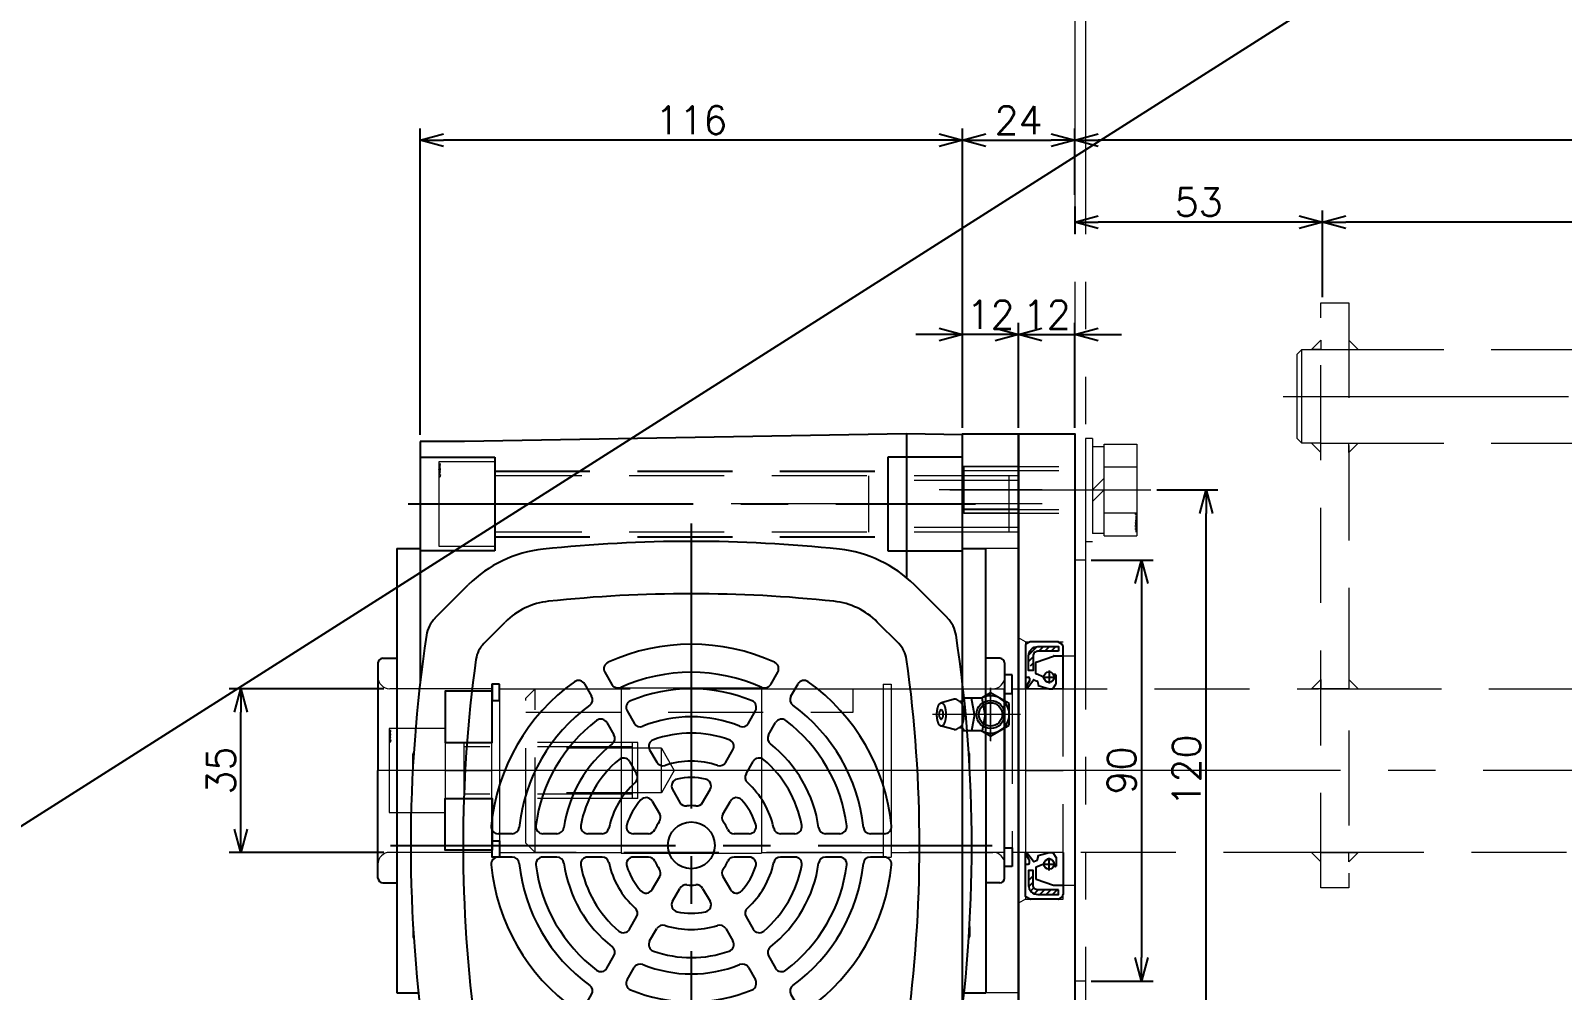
# Model space of a CAD drawing. Header units: millimetres. Extents: x 0 to 49006, y -7876 to 6995.
# Drawn here: x 13587.8 to 13915.4, y -7175.2 to -6970 of the extents above; entities that cross this region are included whole.
import ezdxf

# ---------------------------------------------------------------- set-up
doc = ezdxf.new("R2010")
doc.units = ezdxf.units.MM
doc.header["$LTSCALE"] = 3.2
doc.header["$PDMODE"] = 99
doc.header["$PDSIZE"] = 1
for name, pattern in [('CENTER2', [28.575, 19.05, -3.175, 3.175, -3.175]), ('HIDDEN', [9.525, 6.35, -3.175]), ('PHANTOM2', [31.75, 15.875, -3.175, 3.175, -3.175, 3.175, -3.175])]:
    doc.linetypes.add(name, pattern=pattern)
for name, color, linetype, lineweight in [('04_HIDDEN', 2, 'HIDDEN', 13), ('05_CENTER', 4, 'CENTER2', 13), ('06_PHANTOM', 2, 'PHANTOM2', 13), ('08_DIM', 3, 'Continuous', 13)]:
    doc.layers.add(name, color=color, linetype=linetype, lineweight=lineweight)
doc.layers.add('10_DRAFT', color=8, linetype='Continuous', lineweight=0, plot=False)
doc.styles.add('KSS_TXT', font='txt.shx', dxfattribs={"bigfont": 'extfont2.shx'})
doc.styles.add('KSS_TXT_L', font='txt.shx', dxfattribs={"height": 36, "bigfont": 'extfont2.shx'})
doc.dimstyles.new('KSS_DIM', dxfattribs={"dimscale": 12, "dimtxt": 3, "dimasz": 2.5, "dimexe": 1.25, "dimexo": 0.625, "dimtad": 1, "dimdsep": 46, "dimtxsty": 'KSS_TXT', "dimblk": 'OPEN30', "dimcen": 0, "dimazin": 2, "dimtfac": 0.75, "dimtmove": 0, "dimatfit": 3, "dimldrblk": 'OPEN30', "dimfxl": 1.25, "dimtolj": 1, "dimarcsym": 0})

# ---------------------------------------------------------------- blocks, each defined once
blk = doc.blocks.new('A$C7E374867_1_1_1')
at = {"color": 0, "linetype": 'CENTER2'}
blk.add_line((0, -29), (0, 14), dxfattribs=at)
at = {"color": 0}
for p, q in [((-9.81, 11), (9.81, 11)), ((-9.81, 4), (-9.81, 11)), ((-4.91, 4), (-4.91, 11)), ((4.91, 4), (4.91, 11)), ((9.81, 4), (9.81, 11)), ((9.81, 4), (-9.81, 4)), ((-9.25, 4), (-9.25, 1.5)), ((0, 1.5), (-2.5, 4)), ((0, 4), (2.5, 1.5)), ((9.25, 1.5), (9.25, 4)), ((-11, 1.5), (11, 1.5)), ((-11, 1.5), (-11, 0)), ((-11, 0), (11, 0)), ((11, 0), (11, 1.5))]:
    blk.add_line(p, q, dxfattribs=at)
at = {"color": 0, "linetype": 'HIDDEN'}
for p, q in [((-5, -26), (-5, 0)), ((-4.19, -26), (-4.19, 0)), ((4.19, -26), (4.19, 0)), ((5, -26), (5, 0)), ((-5, -26), (5, -26))]:
    blk.add_line(p, q, dxfattribs=at)
at = {"layer": '10_DRAFT', "style": 'KSS_TXT_L'}
blk.add_text('BT-M10x30L,SW,PW', height=0.3, dxfattribs=at).set_placement((5.05, 10.66))
blk = doc.blocks.new('B-M6Fa_1_1_1')
at = {"color": 0}
for p, q in [((-5.95, 3.02), (-5.86, 3.5)), ((-1.78, 3.5), (-5.86, 3.5)), ((-3.44, 0), (-4.09, 3.5)), ((0, 4.62), (-1.94, 3.5)), ((-1.13, 0), (-1.78, 3.5)), ((4, 2.31), (0, 4.62)), ((-7.75, 3.25), (-10.52, 2.5)), ((4, -2.31), (4, 2.31)), ((-7.77, -3.25), (-10.52, -2.5)), ((-5.95, -3.03), (-5.86, -3.5)), ((-3.44, 0), (-4.09, -3.5)), ((-1.13, 0), (-1.78, -3.5)), ((0, -4.62), (4, -2.31)), ((-1.78, -3.5), (-5.86, -3.5)), ((0, -4.62), (-1.95, -3.5))]:
    blk.add_line(p, q, dxfattribs=at)
for points in [[(-10.52, 2.5, -0.073635), (-10.3, 2.42, -0.100122), (-10.12, 2.27, -0.047857), (-9.99, 2.07, -0.023046), (-9.88, 1.86, -0.021765), (-9.8, 1.63, -0.016326), (-9.73, 1.41, -0.013038), (-9.68, 1.18, -0.011639), (-9.64, 0.94, -0.010477), (-9.61, 0.71, -0.009692), (-9.59, 0.47, -0.009241), (-9.57, 0.23, -0.009049), (-9.57, 0, -0.009053), (-9.57, -0.24, -0.009247), (-9.59, -0.48, -0.009706), (-9.61, -0.71, -0.010503), (-9.64, -0.95, -0.011644), (-9.68, -1.18, -0.013149), (-9.74, -1.41, -0.016397), (-9.8, -1.64, -0.021184), (-9.89, -1.86, -0.025129), (-9.99, -2.07, -0.047155), (-10.12, -2.27, -0.07937), (-10.3, -2.43, -0.138155), (-10.52, -2.5, -0.139046), (-10.74, -2.43, -0.079859), (-10.92, -2.27, -0.047971), (-11.05, -2.08, -0.025274), (-11.15, -1.86, -0.021209), (-11.24, -1.64, -0.016419), (-11.3, -1.41, -0.013165), (-11.36, -1.18, -0.011652), (-11.4, -0.95, -0.010508), (-11.43, -0.71, -0.00971), (-11.45, -0.48, -0.00925), (-11.47, -0.24, -0.009054), (-11.47, 0, -0.009048), (-11.47, 0.23, -0.009239), (-11.45, 0.47, -0.009688), (-11.43, 0.71, -0.010473), (-11.4, 0.94, -0.01163), (-11.36, 1.17, -0.013016), (-11.31, 1.41, -0.016328), (-11.24, 1.63, -0.02172), (-11.16, 1.85, -0.022865), (-11.05, 2.07, -0.04791), (-10.92, 2.27, -0.099777), (-10.74, 2.42, -0.073572), (-10.52, 2.5)], [(-6.82, 2.85, -0.057918), (-6.69, 2.83, -0.069021), (-6.57, 2.77, -0.046655), (-6.46, 2.69, -0.031904), (-6.37, 2.59, -0.024855), (-6.29, 2.49, -0.0194), (-6.22, 2.37, -0.015586), (-6.15, 2.25, -0.012944), (-6.1, 2.13, -0.011095), (-6.05, 2.01, -0.009661), (-6, 1.88, -0.008525), (-5.96, 1.75, -0.007698), (-5.92, 1.62, -0.00703), (-5.89, 1.49, -0.006477), (-5.86, 1.36, -0.006048), (-5.84, 1.23, -0.005686), (-5.81, 1.1, -0.005393), (-5.79, 0.96, -0.005162), (-5.78, 0.83, -0.004965), (-5.76, 0.7, -0.004815), (-5.75, 0.56, -0.004702), (-5.74, 0.43, -0.004611), (-5.74, 0.29, -0.00456), (-5.73, 0.16, -0.004533), (-5.73, 0.02, -0.004519), (-5.73, -0.11, -0.004524), (-5.73, -0.25, -0.004575), (-5.74, -0.38, -0.004664), (-5.75, -0.51, -0.004762), (-5.76, -0.65, -0.004905), (-5.77, -0.78, -0.005086), (-5.79, -0.92, -0.005321), (-5.81, -1.05, -0.0056), (-5.83, -1.18, -0.005914), (-5.85, -1.32, -0.00632), (-5.88, -1.45, -0.006838), (-5.91, -1.58, -0.007464), (-5.95, -1.71, -0.008243), (-5.99, -1.84, -0.009272), (-6.03, -1.96, -0.010591), (-6.08, -2.09, -0.012305), (-6.13, -2.21, -0.014643), (-6.19, -2.33, -0.018156), (-6.26, -2.45, -0.023126), (-6.34, -2.56, -0.028906), (-6.43, -2.66, -0.042762), (-6.53, -2.75, -0.063616), (-6.65, -2.81, -0.053943), (-6.78, -2.85)]]:
    blk.add_lwpolyline(points, format="xyb", dxfattribs=at)
for centre, radius, start, end in [((-6.62, 4.08), 1.25, 260.7646, 322.125), ((0, 0), 4, 241.0941, 118.906), ((-7.61, 2.29), 0.97, 35.3315, 98.2971), ((-7.61, -2.29), 0.968, 261.7028, 324.6685), ((-6.62, -4.08), 1.25, 37.875, 99.2355), ((0, 0), 4, 298.955, 300)]:
    blk.add_arc(centre, radius, start, end, dxfattribs=at)
blk.add_ellipse((-10.58, 0), major_axis=(0, 1.05), ratio=0.382251, dxfattribs=at)
at = {"layer": '05_CENTER', "color": 0}
for p, q in [((0, 5.7), (0, -5.7)), ((6.37, 0), (-12.41, 0))]:
    blk.add_line(p, q, dxfattribs=at)
blk = doc.blocks.new('_Open30')
at = {"color": 0, "linetype": 'ByBlock', "lineweight": -2}
for p, q in [((-1, 0.268), (0, 0)), ((0, 0), (-1, -0.268)), ((0, 0), (-1, 0))]:
    blk.add_line(p, q, dxfattribs=at)
blk = doc.blocks.new('*D1255')
at = {"layer": '08_DIM', "color": 0, "lineweight": -2, "transparency": 16777216}
for p, q in [((13828.64, -7068.25), (13841.72, -7068.25)), ((13839.22, -7183.25), (13839.22, -7073.25)), ((13828.64, -7188.25), (13841.72, -7188.25))]:
    blk.add_line(p, q, dxfattribs=at)
at = {"layer": 'Defpoints', "color": 0, "transparency": 16777216}
for p in [(13827.39, -7068.25), (13839.22, -7068.25), (13827.39, -7188.25)]:
    blk.add_point(p, dxfattribs=at)
at = {"layer": '08_DIM', "color": 0, "lineweight": -2, "transparency": 16777216, "xscale": 5, "yscale": 5, "zscale": 5}
for p, rotation in [((13839.22, -7068.25), 90), ((13839.22, -7188.25), 270)]:
    blk.add_blockref('_Open30', p, dxfattribs=dict(at, rotation=rotation))
at = {"layer": '08_DIM', "color": 0, "transparency": 16777216, "insert": (13834.97, -7128.25), "char_height": 6, "attachment_point": 5, "rotation": 90, "style": 'KSS_TXT'}
blk.add_mtext('\\A1;120', dxfattribs=at)
blk = doc.blocks.new('*D1256')
at = {"layer": '08_DIM', "color": 0, "lineweight": -2, "transparency": 16777216}
for p, q in [((13814.64, -7083.25), (13827.88, -7083.25)), ((13825.38, -7088.25), (13825.38, -7168.25)), ((13814.64, -7173.25), (13827.88, -7173.25))]:
    blk.add_line(p, q, dxfattribs=at)
at = {"layer": 'Defpoints', "color": 0, "transparency": 16777216}
for p in [(13813.39, -7083.25), (13813.39, -7173.25), (13825.38, -7173.25)]:
    blk.add_point(p, dxfattribs=at)
at = {"layer": '08_DIM', "color": 0, "lineweight": -2, "transparency": 16777216, "xscale": 5, "yscale": 5, "zscale": 5}
for p, rotation in [((13825.38, -7083.25), 90), ((13825.38, -7173.25), 270)]:
    blk.add_blockref('_Open30', p, dxfattribs=dict(at, rotation=rotation))
at = {"layer": '08_DIM', "color": 0, "transparency": 16777216, "insert": (13821.13, -7128.25), "char_height": 6, "attachment_point": 5, "rotation": 90, "style": 'KSS_TXT'}
blk.add_mtext('\\A1;90', dxfattribs=at)
blk = doc.blocks.new('*D1258')
at = {"layer": '08_DIM', "color": 0, "lineweight": -2, "transparency": 16777216}
for p, q in [((13787.09, -7055), (13787.09, -7032.52)), ((13799.09, -7055), (13799.09, -7032.52)), ((13782.09, -7035.02), (13777.09, -7035.02)), ((13799.09, -7035.02), (13787.09, -7035.02)), ((13804.09, -7035.02), (13809.09, -7035.02))]:
    blk.add_line(p, q, dxfattribs=at)
at = {"layer": 'Defpoints', "color": 0, "transparency": 16777216}
for p in [(13787.09, -7035.02), (13787.09, -7056.25), (13799.09, -7056.25)]:
    blk.add_point(p, dxfattribs=at)
at = {"layer": '08_DIM', "color": 0, "lineweight": -2, "transparency": 16777216, "xscale": 5, "yscale": 5, "zscale": 5}
blk.add_blockref('_Open30', (13787.09, -7035.02), dxfattribs=at)
at = {"layer": '08_DIM', "color": 0, "lineweight": -2, "transparency": 16777216, "xscale": 5, "yscale": 5, "zscale": 5, "rotation": 180}
blk.add_blockref('_Open30', (13799.09, -7035.02), dxfattribs=at)
at = {"layer": '08_DIM', "color": 0, "transparency": 16777216, "insert": (13793.09, -7030.77), "char_height": 6, "attachment_point": 5, "style": 'KSS_TXT'}
blk.add_mtext('\\A1;12', dxfattribs=at)
blk = doc.blocks.new('*D1259')
at = {"layer": '08_DIM', "color": 0, "lineweight": -2, "transparency": 16777216}
for p, q in [((13799.09, -7055), (13799.09, -7032.52)), ((13811.09, -7055), (13811.09, -7032.52)), ((13794.09, -7035.02), (13789.09, -7035.02)), ((13799.09, -7035.02), (13811.09, -7035.02)), ((13816.09, -7035.02), (13821.09, -7035.02))]:
    blk.add_line(p, q, dxfattribs=at)
at = {"layer": 'Defpoints', "color": 0, "transparency": 16777216}
for p in [(13811.09, -7035.02), (13799.09, -7056.25), (13811.09, -7056.25)]:
    blk.add_point(p, dxfattribs=at)
at = {"layer": '08_DIM', "color": 0, "lineweight": -2, "transparency": 16777216, "xscale": 5, "yscale": 5, "zscale": 5}
blk.add_blockref('_Open30', (13799.09, -7035.02), dxfattribs=at)
at = {"layer": '08_DIM', "color": 0, "lineweight": -2, "transparency": 16777216, "xscale": 5, "yscale": 5, "zscale": 5, "rotation": 180}
blk.add_blockref('_Open30', (13811.09, -7035.02), dxfattribs=at)
at = {"layer": '08_DIM', "color": 0, "transparency": 16777216, "insert": (13805.09, -7030.77), "char_height": 6, "attachment_point": 5, "style": 'KSS_TXT'}
blk.add_mtext('\\A1;12', dxfattribs=at)
blk = doc.blocks.new('*D1270')
at = {"layer": '08_DIM', "color": 0, "lineweight": -2, "transparency": 16777216}
for p, q in [((13671.09, -7056.43), (13671.09, -6990.94)), ((13782.09, -6993.44), (13676.09, -6993.44)), ((13787.09, -7055), (13787.09, -6990.94))]:
    blk.add_line(p, q, dxfattribs=at)
at = {"layer": 'Defpoints', "color": 0, "transparency": 16777216}
for p in [(13671.09, -6993.44), (13671.09, -7057.68), (13787.09, -7056.25)]:
    blk.add_point(p, dxfattribs=at)
at = {"layer": '08_DIM', "color": 0, "lineweight": -2, "transparency": 16777216, "xscale": 5, "yscale": 5, "zscale": 5, "rotation": 180}
blk.add_blockref('_Open30', (13671.09, -6993.44), dxfattribs=at)
at = {"layer": '08_DIM', "color": 0, "lineweight": -2, "transparency": 16777216, "xscale": 5, "yscale": 5, "zscale": 5}
blk.add_blockref('_Open30', (13787.09, -6993.44), dxfattribs=at)
at = {"layer": '08_DIM', "color": 0, "transparency": 16777216, "insert": (13729.09, -6989.19), "char_height": 6, "attachment_point": 5, "style": 'KSS_TXT'}
blk.add_mtext('\\A1;116', dxfattribs=at)
blk = doc.blocks.new('*D1271')
at = {"layer": '08_DIM', "color": 0, "lineweight": -2, "transparency": 16777216}
for p, q in [((13787.09, -7054.99), (13787.09, -6990.94)), ((13792.09, -6993.44), (13806.09, -6993.44)), ((13811.09, -7005.15), (13811.09, -6990.94))]:
    blk.add_line(p, q, dxfattribs=at)
at = {"layer": 'Defpoints', "color": 0, "transparency": 16777216}
for p in [(13811.09, -6993.44), (13811.09, -7006.4), (13787.09, -7056.24)]:
    blk.add_point(p, dxfattribs=at)
at = {"layer": '08_DIM', "color": 0, "lineweight": -2, "transparency": 16777216, "xscale": 5, "yscale": 5, "zscale": 5, "rotation": 180}
blk.add_blockref('_Open30', (13787.09, -6993.44), dxfattribs=at)
at = {"layer": '08_DIM', "color": 0, "lineweight": -2, "transparency": 16777216, "xscale": 5, "yscale": 5, "zscale": 5}
blk.add_blockref('_Open30', (13811.09, -6993.44), dxfattribs=at)
at = {"layer": '08_DIM', "color": 0, "transparency": 16777216, "insert": (13799.09, -6989.19), "char_height": 6, "attachment_point": 5, "style": 'KSS_TXT'}
blk.add_mtext('\\A1;24', dxfattribs=at)
blk = doc.blocks.new('*D1272')
at = {"layer": '08_DIM', "color": 0, "lineweight": -2, "transparency": 16777216}
for p, q in [((13663.34, -7110.75), (13630.27, -7110.75)), ((13632.77, -7140.75), (13632.77, -7115.75)), ((13663.34, -7145.75), (13630.27, -7145.75))]:
    blk.add_line(p, q, dxfattribs=at)
at = {"layer": 'Defpoints', "color": 0, "transparency": 16777216}
for p in [(13632.77, -7110.75), (13664.59, -7110.75), (13664.59, -7145.75)]:
    blk.add_point(p, dxfattribs=at)
at = {"layer": '08_DIM', "color": 0, "lineweight": -2, "transparency": 16777216, "xscale": 5, "yscale": 5, "zscale": 5}
for p, rotation in [((13632.77, -7110.75), 90), ((13632.77, -7145.75), 270)]:
    blk.add_blockref('_Open30', p, dxfattribs=dict(at, rotation=rotation))
at = {"layer": '08_DIM', "color": 0, "transparency": 16777216, "insert": (13628.52, -7128.25), "char_height": 6, "attachment_point": 5, "rotation": 90, "style": 'KSS_TXT'}
blk.add_mtext('\\A1;35', dxfattribs=at)
blk = doc.blocks.new('*D1275')
at = {"layer": '08_DIM', "color": 0, "lineweight": -2, "transparency": 16777216}
for p, q in [((13811.09, -7007.65), (13811.09, -7013.5)), ((13864.09, -7027), (13864.09, -7008.5)), ((13859.09, -7011), (13816.09, -7011))]:
    blk.add_line(p, q, dxfattribs=at)
at = {"layer": 'Defpoints', "color": 0, "transparency": 16777216}
for p in [(13811.09, -7006.4), (13811.09, -7011), (13864.09, -7028.25)]:
    blk.add_point(p, dxfattribs=at)
at = {"layer": '08_DIM', "color": 0, "lineweight": -2, "transparency": 16777216, "xscale": 5, "yscale": 5, "zscale": 5, "rotation": 180}
blk.add_blockref('_Open30', (13811.09, -7011), dxfattribs=at)
at = {"layer": '08_DIM', "color": 0, "lineweight": -2, "transparency": 16777216, "xscale": 5, "yscale": 5, "zscale": 5}
blk.add_blockref('_Open30', (13864.09, -7011), dxfattribs=at)
at = {"layer": '08_DIM', "color": 0, "transparency": 16777216, "insert": (13837.59, -7006.74), "char_height": 6, "attachment_point": 5, "style": 'KSS_TXT'}
blk.add_mtext('\\A1;53', dxfattribs=at)
blk = doc.blocks.new('*D1276')
at = {"layer": '08_DIM', "color": 0, "lineweight": -2, "transparency": 16777216}
for p, q in [((13864.09, -7027), (13864.09, -7008.5)), ((14158.09, -7101.89), (14158.09, -7008.5)), ((14153.09, -7011), (13869.09, -7011))]:
    blk.add_line(p, q, dxfattribs=at)
at = {"layer": 'Defpoints', "color": 0, "transparency": 16777216}
for p in [(13864.09, -7011), (13864.09, -7028.25), (14158.09, -7103.14)]:
    blk.add_point(p, dxfattribs=at)
at = {"layer": '08_DIM', "color": 0, "lineweight": -2, "transparency": 16777216, "xscale": 5, "yscale": 5, "zscale": 5, "rotation": 180}
blk.add_blockref('_Open30', (13864.09, -7011), dxfattribs=at)
at = {"layer": '08_DIM', "color": 0, "lineweight": -2, "transparency": 16777216, "xscale": 5, "yscale": 5, "zscale": 5}
blk.add_blockref('_Open30', (14158.09, -7011), dxfattribs=at)
at = {"layer": '08_DIM', "color": 0, "transparency": 16777216, "insert": (14011.09, -7006.75), "char_height": 6, "attachment_point": 5, "style": 'KSS_TXT'}
blk.add_mtext('\\A1;294', dxfattribs=at)
blk = doc.blocks.new('*D1278')
at = {"layer": '08_DIM', "color": 0, "lineweight": -2, "transparency": 16777216}
for p, q in [((13811.09, -7005.15), (13811.09, -6990.94)), ((14206.09, -6993.44), (13816.09, -6993.44)), ((14211.09, -7007.25), (14211.09, -6990.94))]:
    blk.add_line(p, q, dxfattribs=at)
at = {"layer": 'Defpoints', "color": 0, "transparency": 16777216}
for p in [(13811.09, -6993.44), (13811.09, -7006.4), (14211.09, -7008.5)]:
    blk.add_point(p, dxfattribs=at)
at = {"layer": '08_DIM', "color": 0, "lineweight": -2, "transparency": 16777216, "xscale": 5, "yscale": 5, "zscale": 5, "rotation": 180}
blk.add_blockref('_Open30', (13811.09, -6993.44), dxfattribs=at)
at = {"layer": '08_DIM', "color": 0, "lineweight": -2, "transparency": 16777216, "xscale": 5, "yscale": 5, "zscale": 5}
blk.add_blockref('_Open30', (14211.09, -6993.44), dxfattribs=at)
at = {"layer": '08_DIM', "color": 0, "transparency": 16777216, "insert": (14011.09, -6989.19), "char_height": 6, "attachment_point": 5, "style": 'KSS_TXT'}
blk.add_mtext('\\A1;400', dxfattribs=at)
blk = doc.blocks.new('STWS35a_1_1_1')
at = {"color": 0}
for points in [[(1.6, 20.5), (0, 20.5), (0, 16.5), (1.6, 16.5)], [(1.6, -20.5), (0, -20.5), (0, -16.5), (1.6, -16.5)]]:
    blk.add_lwpolyline(points, close=True, dxfattribs=at)
at = {"layer": '10_DRAFT'}
blk.add_line((1.6, 0), (0, 0), dxfattribs=at)
blk = doc.blocks.new('AE2081E0a_1_1_1')
h = blk.add_hatch()
h.set_pattern_fill('ANSI31', color=0, scale=0.3)
h.set_pattern_definition([(45, (-28499.78175, -6159.2461), (-0.67351921, 0.67351921), [])])
edge = h.paths.add_edge_path()
edge.add_line((0.61, 24.5), (0.61, 22.39))
edge.add_line((0.61, 22.39), (1.61, 22.39))
edge.add_line((1.61, 22.39), (1.61, 24.5))
edge.add_arc((2.61, 24.5), 1, 90, 180, ccw=False)
edge.add_line((2.61, 25.5), (7.05, 25.5))
edge.add_line((7.05, 25.5), (7.05, 26.5))
edge.add_line((7.05, 26.5), (2.61, 26.5))
edge.add_arc((2.61, 24.5), 2, 90, 180)
h = blk.add_hatch()
h.set_pattern_fill('ANSI31', color=0, scale=0.3)
h.set_pattern_definition([(45, (-28499.78175, -6156.2461), (-0.67351921, 0.67351921), [])])
edge = h.paths.add_edge_path()
edge.add_line((0.61, -24.5), (0.61, -22.39))
edge.add_line((0.61, -22.39), (1.61, -22.39))
edge.add_line((1.61, -22.39), (1.61, -24.5))
edge.add_arc((2.61, -24.5), 1, 180, 270)
edge.add_line((2.61, -25.5), (7.05, -25.5))
edge.add_line((7.05, -25.5), (7.05, -26.5))
edge.add_line((7.05, -26.5), (2.61, -26.5))
edge.add_arc((2.61, -24.5), 2, 180, 270, ccw=False)
at = {"color": 0}
for p, q in [((0, 26.94), (0, 20.1)), ((0.98, 27.49), (0.06, 27.03)), ((6.97, 27.5), (1.02, 27.5)), ((7.72, 27), (7.03, 27.48)), ((7.76, 27), (7.72, 27)), ((7.86, 26.71), (7.86, 26.9)), ((8, 26.5), (7.86, 26.71)), ((8, 24.6), (8, 26.5)), ((2.17, 20.74), (2.17, 23.1)), ((2.24, 23.19), (5.98, 24.49)), ((6.02, 24.5), (7.9, 24.5)), ((0.1, 20), (0.55, 20)), ((0.8, 19.75), (0.8, 19.17)), ((3.9, 20), (2.24, 20.65)), ((3.62, 20), (6.38, 20)), ((5, 21.38), (5, 18.63)), ((6.4, 20.52), (5.97, 20.52)), ((6.5, 18.54), (6.5, 20.42)), ((0.8, 19.17), (0, 17.78)), ((0, 17.78), (0.29, 17.5)), ((0.29, 17.5), (1.65, 19.38)), ((1.77, 19.42), (2.46, 19.13)), ((2.55, 19.03), (2.67, 18.49)), ((2.67, 18.49), (2.67, 18.16)), ((2.67, 18.16), (5, 17.5)), ((5, 17.5), (5.84, 17.5)), ((5.84, 17.5), (6.48, 18.49)), ((0, -17.78), (0.29, -17.5)), ((0.8, -19.17), (0, -17.78)), ((0.29, -17.5), (1.65, -19.38)), ((0.8, -19.75), (0.8, -19.17)), ((1.77, -19.42), (2.46, -19.13)), ((2.55, -19.03), (2.67, -18.49)), ((2.67, -18.16), (5, -17.5)), ((2.67, -18.49), (2.67, -18.16)), ((5, -17.5), (5.84, -17.5)), ((5, -21.38), (5, -18.63)), ((5.84, -17.5), (6.48, -18.49)), ((6.5, -18.54), (6.5, -20.42)), ((0, -26.94), (0, -20.1)), ((0.1, -20), (0.55, -20)), ((2.17, -20.74), (2.17, -23.1)), ((3.9, -20), (2.24, -20.65)), ((3.62, -20), (6.38, -20)), ((6.4, -20.52), (5.97, -20.52)), ((2.24, -23.19), (5.98, -24.49)), ((6.02, -24.5), (7.9, -24.5)), ((8, -24.6), (8, -26.5)), ((0.98, -27.49), (0.06, -27.03)), ((6.97, -27.5), (1.02, -27.5)), ((7.72, -27), (7.03, -27.48)), ((7.76, -27), (7.72, -27)), ((8, -26.5), (7.86, -26.71)), ((7.86, -26.71), (7.86, -26.9))]:
    blk.add_line(p, q, dxfattribs=at)
for points in [[(8, 17.5), (8, 24.6), (8, 26.5), (7.86, 26.71), (7.86, 26.9, 0.414214), (7.76, 27), (7.72, 27), (7.03, 27.48, 0.152216), (6.97, 27.5), (1.02, 27.5, 0.116434), (0.98, 27.49), (0.06, 27.03, 0.284079), (0, 26.94), (0, 20.1), (0, 17.5)], [(8, -17.5), (8, -24.6), (8, -26.5), (7.86, -26.71), (7.86, -26.9, -0.414214), (7.76, -27), (7.72, -27), (7.03, -27.48, -0.152216), (6.97, -27.5), (1.02, -27.5, -0.116434), (0.98, -27.49), (0.06, -27.03, -0.284079), (0, -26.94), (0, -20.1), (0, -17.5)]]:
    blk.add_lwpolyline(points, format="xyb", dxfattribs=at)
for points in [[(7.05, 25.5), (2.61, 25.5, 0.414214), (1.61, 24.5), (1.61, 21.39), (0.61, 21.39), (0.61, 24.5, -0.414214), (2.61, 26.5), (7.05, 26.5)], [(7.05, -25.5), (2.61, -25.5, -0.414214), (1.61, -24.5), (1.61, -21.39), (0.61, -21.39), (0.61, -24.5, 0.414214), (2.61, -26.5), (7.05, -26.5)]]:
    blk.add_lwpolyline(points, format="xyb", close=True, dxfattribs=at)
for centre in [(5, 20), (5, -20)]:
    blk.add_circle(centre, 1.1, dxfattribs=at)
for centre, radius, start, end in [((0.1, 26.94), 0.1, 116.5651, 180), ((1.02, 27.4), 0.1, 90, 116.5651), ((6.97, 27.4), 0.1, 55.3804, 90), ((7.76, 26.9), 0.1, 0, 90), ((2.27, 23.1), 0.1, 109.2148, 180), ((6.02, 24.4), 0.1, 90, 109.2148), ((7.9, 24.6), 0.1, 270, 0), ((0.1, 20.1), 0.1, 180, 270), ((0.55, 19.75), 0.25, 360, 90), ((2.27, 20.74), 0.1, 180, 248.6602), ((5, 20), 1.1, 180, 28.1885), ((6.4, 20.42), 0.1, 360, 90), ((1.73, 19.32), 0.1, 67.8846, 144.2185), ((2.4, 19), 0.15, 12.9875, 67.8846), ((6.4, 18.54), 0.1, 326.8702, 0), ((1.73, -19.32), 0.1, 215.7815, 292.1154), ((2.4, -19), 0.15, 292.1154, 347.0125), ((5, -20), 1.1, 331.8115, 180), ((6.4, -18.54), 0.1, 360, 33.1298), ((0.1, -20.1), 0.1, 90, 180), ((0.55, -19.75), 0.25, 270, 0), ((2.27, -20.74), 0.1, 111.3398, 180), ((6.4, -20.42), 0.1, 270, 0), ((2.27, -23.1), 0.1, 180, 250.7852), ((6.02, -24.4), 0.1, 250.7852, 270), ((7.9, -24.6), 0.1, 360, 90), ((0.1, -26.94), 0.1, 180, 243.4349), ((1.02, -27.4), 0.1, 243.4349, 270), ((6.97, -27.4), 0.1, 270, 304.6196), ((7.76, -26.9), 0.1, 270, 360)]:
    blk.add_arc(centre, radius, start, end, dxfattribs=at)
at = {"layer": '10_DRAFT'}
blk.add_line((0, 0), (8, 0), dxfattribs=at)
for points in [[(8, 17.5), (0, 17.5)], [(8, -17.5), (0, -17.5)]]:
    blk.add_lwpolyline(points, dxfattribs=at)
blk = doc.blocks.new('A$C115E53E3_1_1_1')
at = {"color": 0}
for p, q in [((-176, 90), (-314.5, 90)), ((-166, 90), (-170, 90)), ((-166, 70), (-166, 90)), ((-165, 89), (-166, 90)), ((-165, 71), (-165, 89)), ((-176, 70), (-314.5, 70)), ((-170, 70), (-166, 70)), ((-166, 70), (-165, 71)), ((-104, 17.5), (-104, -17.5)), ((-102.25, 16.5), (-104, 16.5)), ((-102.25, 17.5), (-102.25, -17.5)), ((-2, -17.5), (-2, 17.5)), ((-102.25, -16.5), (-104, -16.5))]:
    blk.add_line(p, q, dxfattribs=at)
blk.add_lwpolyline([(-176, 100), (-176, -25.11), (-170, -25.11), (-170, 100)], close=True, dxfattribs=at)
at = {"color": 3}
for points in [[(-176, 90), (-178, 90), (-178, 90), (-176, 92)], [(-170, 90), (-168, 90), (-168, 90), (-170, 92)], [(-176, 70), (-178, 70), (-178, 70), (-176, 68)], [(-170, 70), (-168, 70), (-168, 70), (-170, 68)], [(-176, 17.5), (-178, 17.5), (-178, 17.5), (-176, 19.5)], [(-170, 17.5), (-168, 17.5), (-168, 17.5), (-170, 19.5)], [(-176, -17.5), (-178, -17.5), (-178, -17.5), (-176, -19.5)], [(-170, -17.5), (-168, -17.5), (-168, -17.5), (-170, -19.5)]]:
    blk.add_lwpolyline(points, close=True, dxfattribs=at)
at = {"color": 0}
for points in [[(-175.5, 17.5), (-314, 17.5)], [(-104, 17.5), (-169.5, 17.5)], [(-102.25, -17.5), (-2, -17.5), (0, -15.5), (0, 15.5), (-2, 17.5), (-102.25, 17.5)], [(-314, -17.5), (-175.5, -17.5)], [(-169.5, -17.5), (-104, -17.5)]]:
    blk.add_lwpolyline(points, dxfattribs=at)
at = {"layer": '04_HIDDEN'}
for p, q in [((-176, 17.5), (-170, 17.5)), ((-170, 17.5), (-176, 17.5)), ((-70, 12.5), (-70, 17.5)), ((0, 12.5), (-70, 12.5)), ((-29, 4.75), (-31.74, 0)), ((-29, -4.75), (-29, 4.75)), ((-29, 4.75), (0, 4.75)), ((-24, 6), (0, 6)), ((-24, -6), (-24, 6)), ((-31.74, 0), (-29, -4.75)), ((-29, -4.75), (0, -4.75)), ((-24, -6), (0, -6)), ((-176, -17.5), (-170, -17.5)), ((-170, -17.5), (-176, -17.5))]:
    blk.add_line(p, q, dxfattribs=at)
for points in [[(-170, 90), (-176, 90)], [(-170, 70), (-176, 70)]]:
    blk.add_lwpolyline(points, dxfattribs=at)
at = {"layer": '05_CENTER'}
for p, q in [((-162, 80), (-328, 80)), ((-540, 0), (5, 0))]:
    blk.add_line(p, q, dxfattribs=at)
blk = doc.blocks.new('A$C626323E2_1_1_1')
at = {"color": 0}
blk.add_lwpolyline([(0, 72), (12, 72), (12, -72), (0, -72)], close=True, dxfattribs=at)
at = {"layer": '04_HIDDEN'}
for p, q in [((1.5, 27.5), (0, 28.37)), ((9.5, -27.5), (9.5, 27.5)), ((9.5, 24.5), (12, 24.5)), ((9.5, -24.5), (12, -24.5)), ((1.5, -27.5), (0, -28.37))]:
    blk.add_line(p, q, dxfattribs=at)
for points in [[(1.5, 27.5), (9.5, 27.5)], [(1.5, -27.5), (9.5, -27.5)]]:
    blk.add_lwpolyline(points, dxfattribs=at)
at = {"layer": '05_CENTER'}
for p, q in [((-7.17, 60), (19.08, 60)), ((-7.17, -60), (19.08, -60))]:
    blk.add_line(p, q, dxfattribs=at)
at = {"layer": '10_DRAFT'}
for p, q in [((1.5, 27.5), (1.5, -27.5)), ((12, 0), (0, 0))]:
    blk.add_line(p, q, dxfattribs=at)
blk = doc.blocks.new('M6tz_1_1_1')
at = {"color": 0}
for radius in [3, 2.5]:
    blk.add_circle((0, 0), radius, dxfattribs=at)
at = {"layer": '05_CENTER'}
for p, q in [((0, -5.68), (0, 5.68)), ((5.68, 0), (-5.68, 0))]:
    blk.add_line(p, q, dxfattribs=at)
blk = doc.blocks.new('A$C631057ED_1_1_1')
at = {"color": 0}
blk.add_lwpolyline([(0, -104), (12, -104), (12, 72), (0, 72)], close=True, dxfattribs=at)
at = {"layer": '04_HIDDEN', "color": 9}
for p, q in [((0, 65), (12, 65)), ((0, 64.1), (12, 64.1)), ((0, 55.9), (12, 55.9)), ((0, 55), (12, 55)), ((0, -55), (12, -55)), ((0, -55.9), (12, -55.9)), ((0, -64.1), (12, -64.1)), ((0, -65), (12, -65))]:
    blk.add_line(p, q, dxfattribs=at)
at = {"layer": '04_HIDDEN'}
for p, q in [((0, 63), (12, 63)), ((0, 62), (12, 62)), ((0, 52), (12, 52)), ((0, 51), (12, 51)), ((0, 47.5), (12, 47.5)), ((0, -47.5), (12, -47.5)), ((0, -83), (12, -83)), ((0, -84), (12, -84)), ((0, -94), (12, -94)), ((0, -95), (12, -95))]:
    blk.add_line(p, q, dxfattribs=at)
at = {"layer": '05_CENTER', "color": 9}
for p, q in [((-5, 60), (17, 60)), ((-5, -60), (17, -60))]:
    blk.add_line(p, q, dxfattribs=at)
at = {"layer": '05_CENTER'}
for p, q in [((-5, 57), (17, 57)), ((-5, -89), (17, -89))]:
    blk.add_line(p, q, dxfattribs=at)
at = {"layer": '10_DRAFT'}
blk.add_line((0, 0), (12, 0), dxfattribs=at)
at = {"xscale": -1}
blk.add_blockref('M6tz_1_1_1', (6, 12), dxfattribs=at)
blk = doc.blocks.new('A$C415A6936_1_1_1')
at = {"color": 0, "linetype": 'CENTER2'}
blk.add_line((0, -41.5), (0, 13.5), dxfattribs=at)
at = {"color": 0}
for p, q in [((9, 12), (-9, 12)), ((-9, 12), (-9, 0)), ((9, 0), (9, 12)), ((9, 0), (-9, 0))]:
    blk.add_line(p, q, dxfattribs=at)
at = {"color": 0, "linetype": 'HIDDEN'}
for p, q in [((-6, -40), (-6, 0)), ((6, -40), (6, 0)), ((-6, -4), (6, -4)), ((-5.05, -40), (-5.05, -4)), ((5.05, -40), (5.05, -4)), ((-6, -40), (6, -40))]:
    blk.add_line(p, q, dxfattribs=at)
at = {"layer": '10_DRAFT', "style": 'KSS_TXT_L'}
blk.add_text('CS-M12x40L', height=0.3, dxfattribs=at).set_placement((6.07, 11.66))
blk = doc.blocks.new('A$C564416E9_1_1_1')
at = {"color": 0}
for points in [[(0, 17), (-10, 17), (-10, 6), (0, 6)], [(0, -17), (-10, -17), (-10, -6), (0, -6)]]:
    blk.add_lwpolyline(points, close=True, dxfattribs=at)
at = {"layer": '10_DRAFT'}
blk.add_line((-10, 0), (0, 0), dxfattribs=at)
blk = doc.blocks.new('A$C04153C8E_1_1_1')
at = {"color": 0}
for points in [[(0, 18.5), (-1.6, 18.5), (-1.6, 15), (0, 15)], [(0, -18.5), (-1.6, -18.5), (-1.6, -15), (0, -15)]]:
    blk.add_lwpolyline(points, close=True, dxfattribs=at)
at = {"layer": '10_DRAFT'}
blk.add_line((0, 0), (-1.6, 0), dxfattribs=at)
blk = doc.blocks.new('A$C169F6710_1_1_1')
at = {"color": 0, "linetype": 'CENTER2'}
blk.add_line((0, -111.5), (0, 13.5), dxfattribs=at)
at = {"color": 0}
for p, q in [((9, 12), (-9, 12)), ((-9, 12), (-9, 0)), ((9, 0), (9, 12)), ((9, 0), (-9, 0))]:
    blk.add_line(p, q, dxfattribs=at)
at = {"color": 0, "linetype": 'HIDDEN'}
for p, q in [((-6, -110), (-6, 0)), ((6, -110), (6, 0)), ((-6, -80), (6, -80)), ((-5.05, -110), (-5.05, -80)), ((5.05, -110), (5.05, -80)), ((-6, -110), (6, -110))]:
    blk.add_line(p, q, dxfattribs=at)
at = {"layer": '10_DRAFT', "style": 'KSS_TXT_L'}
blk.add_text('CS-M12x110L', height=0.3, dxfattribs=at).set_placement((5.79, 11.66))
blk = doc.blocks.new('GM-SHYF-RH 0.4kW、1／160、＊＊V、60Hzd_1_1')
at = {"color": 0}
for p, q in [((-125, 70.34), (-125, 18.62)), ((-115.5, 70.34), (-125, 70.34)), ((-21, 71.99), (-115.5, 70.34)), ((-21, 71.99), (-21, 41.24)), ((-9, 71.78), (-21, 71.99)), ((-9, 18.61), (-9, 71.78)), ((-130, 47.5), (-130, -47.5)), ((-130, 47.5), (-125, 47.5)), ((-9, 47.5), (-4, 47.5)), ((-4, 0), (-4, 47.5)), ((-121.76, 32.62), (-114.7, 39.68)), ((-12.24, 32.62), (-19.3, 39.68)), ((-111.35, 27.18), (-106.78, 31.76)), ((-22.65, 27.18), (-27.22, 31.76)), ((-134, 23), (-134, 0)), ((-133, 24), (-130, 24)), ((-1, 24), (-4, 24)), ((0, 23), (0, 0)), ((-85.49, 21.02), (-83.98, 18.41)), ((-50.02, 18.41), (-48.51, 21.02)), ((-89.82, 18.52), (-88.31, 15.91)), ((-45.69, 15.91), (-44.18, 18.52)), ((-85.04, 10.25), (-83.53, 7.62)), ((-80.71, 12.75), (-79.2, 10.12)), ((-54.8, 10.12), (-53.29, 12.75)), ((-50.47, 7.62), (-48.96, 10.25)), ((-126.5, 1.33), (-126.5, 3.5)), ((-75.91, 4.43), (-74.38, 1.78)), ((-59.62, 1.78), (-58.09, 4.43)), ((-7.5, 1.33), (-7.5, 3.5)), ((-134, -23), (-134, 0)), ((-80.24, 1.93), (-78.71, -0.72)), ((-55.29, -0.72), (-53.76, 1.93)), ((-4, 0), (-4, -47.5)), ((0, -23), (0, 0)), ((-75.35, -6.54), (-73.75, -9.31)), ((-71.02, -4.04), (-69.42, -6.81)), ((-64.58, -6.81), (-62.98, -4.04)), ((-60.25, -9.31), (-58.65, -6.54)), ((-105.29, -13.5), (-108.31, -13.5)), ((-95.72, -13.5), (-98.75, -13.5)), ((-86.09, -13.5), (-89.14, -13.5)), ((-76.17, -13.5), (-79.37, -13.5)), ((-54.63, -13.5), (-57.83, -13.5)), ((-44.86, -13.5), (-47.91, -13.5)), ((-35.25, -13.5), (-38.28, -13.5)), ((-25.69, -13.5), (-28.71, -13.5)), ((-105.29, -18.5), (-108.31, -18.5)), ((-95.72, -18.5), (-98.75, -18.5)), ((-86.09, -18.5), (-89.14, -18.5)), ((-76.17, -18.5), (-79.37, -18.5)), ((-54.63, -18.5), (-57.83, -18.5)), ((-44.86, -18.5), (-47.91, -18.5)), ((-35.25, -18.5), (-38.28, -18.5)), ((-25.69, -18.5), (-28.71, -18.5)), ((-75.35, -25.46), (-73.75, -22.69)), ((-60.25, -22.69), (-58.65, -25.46)), ((-133, -24), (-130, -24)), ((-71.02, -27.96), (-69.42, -25.19)), ((-64.58, -25.19), (-62.98, -27.96)), ((-1, -24), (-4, -24)), ((-80.24, -33.93), (-78.71, -31.28)), ((-55.29, -31.28), (-53.76, -33.93)), ((-126.5, -33.33), (-126.5, -35.5)), ((-75.91, -36.43), (-74.38, -33.78)), ((-59.62, -33.78), (-58.09, -36.43)), ((-7.5, -33.33), (-7.5, -35.5)), ((-85.04, -42.25), (-83.53, -39.62)), ((-80.71, -44.75), (-79.2, -42.12)), ((-54.8, -42.12), (-53.29, -44.75)), ((-50.47, -39.62), (-48.96, -42.25)), ((-130, -47.5), (-125.34, -47.5)), ((-89.82, -50.52), (-88.31, -47.91)), ((-45.69, -47.91), (-44.18, -50.52)), ((-8.66, -47.5), (-4, -47.5)), ((-125, -50.62), (-125, -102.34)), ((-85.49, -53.02), (-83.98, -50.41)), ((-50.02, -50.41), (-48.51, -53.02)), ((-9, -50.61), (-9, -103.28)), ((-111.35, -59.18), (-106.78, -63.76)), ((-22.65, -59.18), (-27.22, -63.76)), ((-121.76, -64.62), (-114.7, -71.68)), ((-12.24, -64.62), (-19.3, -71.68)), ((-21, -73.24), (-21, -103.99)), ((-98.5, -79.34), (-98.5, -79.5)), ((-98.5, -79.5), (-96.99, -79.5)), ((-97, -102.94), (-97, -79.5)), ((-37.01, -79.5), (-35.5, -79.5)), ((-37, -102.94), (-37, -79.5)), ((-35.5, -79.34), (-35.5, -79.5)), ((-115.5, -102.34), (-125, -102.34)), ((-96.99, -102.66), (-115.5, -102.34)), ((-21, -103.99), (-37.06, -103.71)), ((-9.5, -103.79), (-21, -103.99)), ((-9, -103.28), (-9.5, -103.79)), ((-69.5, -109.5), (-69.5, -108.99)), ((-69.5, -109.5), (-64.5, -109.5)), ((-64.5, -109.5), (-64.5, -108.99))]:
    blk.add_line(p, q, dxfattribs=at)
at = {"color": 0, "linetype": 'HIDDEN'}
for p, q in [((-125, 67), (-109, 67)), ((-109, 67), (-109, 47)), ((-9, 67), (-25, 67)), ((-25, 67), (-25, 47)), ((-109, 64), (-25, 64)), ((-109, 50), (-25, 50)), ((-109, 47), (-125, 47)), ((-25, 47), (-9, 47)), ((-125, -79), (-109, -79)), ((-109, -79), (-109, -99)), ((-9, -79), (-25, -79)), ((-25, -79), (-25, -99)), ((-109, -82), (-25, -82)), ((-109, -96), (-25, -96)), ((-109, -99), (-125, -99)), ((-25, -99), (-9, -99))]:
    blk.add_line(p, q, dxfattribs=at)
at = {"color": 0, "linetype": 'CENTER2'}
for p, q in [((-127.54, 57), (-6.24, 57)), ((-67, 52.81), (-67, -112.33)), ((-131.33, -16), (-2.67, -16)), ((-127.54, -89), (-6.24, -89))]:
    blk.add_line(p, q, dxfattribs=at)
at = {"color": 0}
blk.add_circle((-67, -16), 5, dxfattribs=at)
for centre, radius, start, end in [((-95.89, 20.87), 26.6, 96.052, 135), ((-67, -251.6), 300.6, 83.948, 96.052), ((-38.11, 20.87), 26.6, 45, 83.948), ((-95.89, 20.87), 15.4, 96.052, 135), ((-67, -251.6), 289.4, 90, 96.052), ((-67, -251.6), 289.4, 83.948, 90), ((-38.11, 20.87), 15.4, 45, 83.948), ((-117.1, 27.95), 6.6, 135, 171.4029), ((-16.9, 27.95), 6.6, 8.5971, 45), ((173.6, -16), 300.6, 171.4029, 180), ((-107.11, 22.94), 6, 135, 172.102), ((-67, -16), 43, 65.5311, 114.4689), ((-26.89, 22.94), 6, 7.898, 45), ((-307.6, -16), 300.6, 0, 8.5971), ((-133, 23), 1, 90, 180), ((173.6, -16), 289.4, 172.102, 180), ((-84.19, 21.77), 1.5, 114.4689, 210), ((-49.81, 21.77), 1.5, 330, 65.5311), ((-307.6, -16), 289.4, 0, 7.898), ((-1, 23), 1, 0, 90), ((-67, -16), 37, 65.9636, 114.0364), ((-67, -16), 43, 125.5311, 174.4689), ((-91.12, 17.77), 1.5, 30, 125.5311), ((-82.68, 19.16), 1.5, 210, 294.0364), ((-67, -16), 33.5, 67.1808, 112.8192), ((-51.32, 19.16), 1.5, 245.9636, 330), ((-42.88, 17.77), 1.5, 54.4689, 150), ((-67, -16), 43, 5.5311, 54.4689), ((-67, -16), 37, 125.9636, 174.0364), ((-89.61, 15.16), 1.5, 305.9636, 30), ((-79.41, 13.5), 1.5, 112.8192, 210), ((-54.59, 13.5), 1.5, 330, 67.1808), ((-44.39, 15.16), 1.5, 150, 234.0364), ((-67, -16), 37, 5.9636, 54.0364), ((-67, -16), 33.5, 127.1808, 172.8192), ((-86.34, 9.5), 1.5, 30, 127.1808), ((-77.9, 10.87), 1.5, 210, 292.0719), ((-67, -16), 27.5, 67.9281, 112.0719), ((-56.1, 10.87), 1.5, 247.9281, 330), ((-47.66, 9.5), 1.5, 52.8192, 150), ((-67, -16), 33.5, 7.1808, 52.8192), ((-84.83, 6.87), 1.5, 307.9281, 30), ((-74.61, 5.18), 1.5, 109.7597, 210), ((-67, -16), 24, 70.2403, 109.7597), ((-59.39, 5.18), 1.5, 330, 70.2403), ((-49.17, 6.87), 1.5, 150, 232.0719), ((-126, 3.5), 0.5, 133.3104, 180), ((-67, -16), 27.5, 127.9281, 172.0719), ((-67, -16), 27.5, 7.9281, 52.0719), ((-8, 3.5), 0.5, 0, 46.6896), ((-67, -16), 24, 130.2403, 169.7597), ((-81.53, 1.18), 1.5, 30, 130.2403), ((-73.08, 2.53), 1.5, 210, 288.163), ((-67, -16), 18, 71.837, 108.163), ((-60.92, 2.53), 1.5, 251.837, 330), ((-52.47, 1.18), 1.5, 49.7597, 150), ((-67, -16), 24, 10.2403, 49.7597), ((-67, -16), 18, 131.837, 168.163), ((-80.01, -1.47), 1.5, 311.837, 30), ((-69.72, -3.29), 1.5, 102.0798, 210), ((-67, -16), 14.5, 77.9202, 102.0798), ((-64.28, -3.29), 1.5, 330, 77.9202), ((-53.99, -1.47), 1.5, 150, 228.163), ((-67, -16), 18, 11.837, 48.163), ((-67, -16), 14.5, 137.9202, 162.0798), ((-76.65, -7.29), 1.5, 30, 137.9202), ((-57.35, -7.29), 1.5, 42.0798, 150), ((-67, -16), 14.5, 17.9202, 42.0798), ((-75.05, -10.06), 1.5, 323.5782, 30), ((-68.12, -6.06), 1.5, 210, 276.4218), ((-67, -16), 8.5, 83.5782, 96.4218), ((-65.88, -6.06), 1.5, 263.5782, 330), ((-58.95, -10.06), 1.5, 150, 216.4218), ((-108.31, -12), 1.5, 174.4689, 270), ((-105.29, -12), 1.5, 270, 354.0364), ((-98.75, -12), 1.5, 172.8192, 270), ((-95.72, -12), 1.5, 270, 352.0719), ((-89.14, -12), 1.5, 169.7597, 270), ((-86.09, -12), 1.5, 270, 348.163), ((-79.37, -12), 1.5, 162.0798, 270), ((-76.17, -12), 1.5, 270, 336.4218), ((-67, -16), 8.5, 143.5782, 156.4218), ((-67, -16), 8.5, 23.5782, 36.4218), ((-57.83, -12), 1.5, 203.5782, 270), ((-54.63, -12), 1.5, 270, 17.9202), ((-47.91, -12), 1.5, 191.837, 270), ((-44.86, -12), 1.5, 270, 10.2403), ((-38.28, -12), 1.5, 187.9281, 270), ((-35.25, -12), 1.5, 270, 7.1808), ((-28.71, -12), 1.5, 185.9636, 270), ((-25.69, -12), 1.5, 270, 5.5311), ((173.6, -16), 300.6, 180, 188.5971), ((173.6, -16), 289.4, 180, 187.898), ((-307.6, -16), 289.4, 352.102, 0), ((-307.6, -16), 300.6, 351.4029, 0), ((-108.31, -20), 1.5, 90, 185.5311), ((-105.29, -20), 1.5, 5.9636, 90), ((-98.75, -20), 1.5, 90, 187.1808), ((-95.72, -20), 1.5, 7.9281, 90), ((-89.14, -20), 1.5, 90, 190.2403), ((-86.09, -20), 1.5, 11.837, 90), ((-79.37, -20), 1.5, 90, 197.9202), ((-76.17, -20), 1.5, 23.5782, 90), ((-67, -16), 8.5, 203.5782, 216.4218), ((-67, -16), 8.5, 323.5782, 336.4218), ((-57.83, -20), 1.5, 90, 156.4218), ((-54.63, -20), 1.5, 342.0798, 90), ((-47.91, -20), 1.5, 90, 168.163), ((-44.86, -20), 1.5, 349.7597, 90), ((-38.28, -20), 1.5, 90, 172.0719), ((-35.25, -20), 1.5, 352.8192, 90), ((-28.71, -20), 1.5, 90, 174.0364), ((-25.69, -20), 1.5, 354.4689, 90), ((-67, -16), 43, 185.5311, 234.4689), ((-67, -16), 37, 185.9636, 234.0364), ((-67, -16), 33.5, 187.1808, 232.8192), ((-67, -16), 27.5, 187.9281, 232.0719), ((-67, -16), 24, 190.2403, 229.7597), ((-67, -16), 18, 191.837, 228.163), ((-67, -16), 14.5, 197.9202, 222.0798), ((-75.05, -21.94), 1.5, 330, 36.4218), ((-58.95, -21.94), 1.5, 143.5782, 210), ((-67, -16), 14.5, 317.9202, 342.0798), ((-67, -16), 18, 311.837, 348.163), ((-67, -16), 24, 310.2403, 349.7597), ((-67, -16), 27.5, 307.9281, 352.0719), ((-67, -16), 33.5, 307.1808, 352.8192), ((-67, -16), 37, 305.9636, 354.0364), ((-67, -16), 43, 305.5311, 354.4689), ((-133, -23), 1, 180, 270), ((-76.65, -24.71), 1.5, 222.0798, 330), ((-68.12, -25.94), 1.5, 83.5782, 150), ((-67, -16), 8.5, 263.5782, 276.4218), ((-65.88, -25.94), 1.5, 30, 96.4218), ((-57.35, -24.71), 1.5, 210, 317.9202), ((-1, -23), 1, 270, 0), ((-80.01, -30.53), 1.5, 330, 48.163), ((-69.72, -28.71), 1.5, 150, 257.9202), ((-64.28, -28.71), 1.5, 282.0798, 30), ((-53.99, -30.53), 1.5, 131.837, 210), ((-67, -16), 14.5, 257.9202, 282.0798), ((-126, -35.5), 0.5, 180, 226.6896), ((-81.53, -33.18), 1.5, 229.7597, 330), ((-73.08, -34.53), 1.5, 71.837, 150), ((-67, -16), 18, 251.837, 288.163), ((-60.92, -34.53), 1.5, 30, 108.163), ((-52.47, -33.18), 1.5, 210, 310.2403), ((-8, -35.5), 0.5, 313.3104, 0), ((-84.83, -38.87), 1.5, 330, 52.0719), ((-74.61, -37.18), 1.5, 150, 250.2403), ((-67, -16), 24, 250.2403, 289.7597), ((-59.39, -37.18), 1.5, 289.7597, 30), ((-49.17, -38.87), 1.5, 127.9281, 210), ((-86.34, -41.5), 1.5, 232.8192, 330), ((-77.9, -42.87), 1.5, 67.9281, 150), ((-67, -16), 27.5, 247.9281, 292.0719), ((-56.1, -42.87), 1.5, 30, 112.0719), ((-47.66, -41.5), 1.5, 210, 307.1808), ((-79.41, -45.5), 1.5, 150, 247.1808), ((-54.59, -45.5), 1.5, 292.8192, 30), ((-89.61, -47.16), 1.5, 330, 54.0364), ((-67, -16), 33.5, 247.1808, 292.8192), ((-44.39, -47.16), 1.5, 125.9636, 210), ((-91.12, -49.77), 1.5, 234.4689, 330), ((-82.68, -51.16), 1.5, 65.9636, 150), ((-67, -16), 37, 245.9636, 294.0364), ((-51.32, -51.16), 1.5, 30, 114.0364), ((-42.88, -49.77), 1.5, 210, 305.5311), ((-84.19, -53.77), 1.5, 150, 245.5311), ((-67, -16), 43, 245.5311, 294.4689), ((-49.81, -53.77), 1.5, 294.4689, 30), ((-107.11, -54.94), 6, 187.898, 225), ((-26.89, -54.94), 6, 315, 352.102), ((-117.1, -59.95), 6.6, 188.5971, 225), ((-16.9, -59.95), 6.6, 315, 351.4029), ((-95.89, -52.87), 15.4, 225, 263.948), ((-38.11, -52.87), 15.4, 276.052, 315), ((-67, 219.6), 289.4, 263.948, 270), ((-67, 219.6), 289.4, 270, 276.052), ((-95.89, -52.87), 26.6, 225, 263.948), ((-38.11, -52.87), 26.6, 276.052, 315), ((-67, 219.6), 300.6, 263.948, 276.052), ((-92, -102.94), 5, 180, 265.1386), ((-42, -102.94), 5, 274.8614, 0), ((-67, 191), 300, 265.1386, 270), ((-67, 191), 300, 270, 274.8614)]:
    blk.add_arc(centre, radius, start, end, dxfattribs=at)
at = {"layer": '10_DRAFT'}
for p, q in [((-109.75, 17.5), (-131.5, 17.5)), ((-108, 18.5), (-109.75, 18.5)), ((-109.75, 18.5), (-109.75, -18.5)), ((-108, 18.5), (-108, -18.5)), ((-108, 17.5), (-82, 17.5)), ((-82, 17.7), (-52, 17.7)), ((-82, 17.7), (-82, -17.7)), ((-52, 17.7), (-52, -17.7)), ((-52, 17.5), (-26, 17.5)), ((-26, 18.5), (-24.25, 18.5)), ((-26, 18.5), (-26, -18.5)), ((-24.25, 18.5), (-24.25, -18.5)), ((-24.25, 17.5), (-2.5, 17.5)), ((0, 0), (-134, 0)), ((-109.75, -17.5), (-131.5, -17.5)), ((-108, -18.5), (-109.75, -18.5)), ((-108, -17.5), (-82, -17.5)), ((-82, -17.7), (-52, -17.7)), ((-52, -17.5), (-26, -17.5)), ((-26, -18.5), (-24.25, -18.5)), ((-24.25, -17.5), (-2.5, -17.5))]:
    blk.add_line(p, q, dxfattribs=at)
for centre, start, end in [((-131.5, 20), 180, 270), ((-2.5, 20), 270, 0), ((-131.5, -20), 90, 180), ((-2.5, -20), 0, 90)]:
    blk.add_arc(centre, 2.5, start, end, dxfattribs=at)

msp = doc.modelspace()

# ---------------------------------------------------------------- linework, layer by layer
at = {"color": 3}
msp.add_line((14664.932, -6454.44), (13080.62, -7461.128), dxfattribs=at)
at = {"layer": '04_HIDDEN'}
for p, q in [((13813.395, -7083.246), (13811.095, -7083.246)), ((13813.395, -7173.246), (13811.095, -7173.246))]:
    msp.add_line(p, q, dxfattribs=at)
at = {"layer": '06_PHANTOM'}
for p, q in [((13811.095, -6556.362), (13811.095, -7250.088)), ((13813.395, -6556.362), (13813.395, -7250.088))]:
    msp.add_line(p, q, dxfattribs=at)

# ---------------------------------------------------------------- block references
at = {"color": 4}
for name, p in [('GM-SHYF-RH 0.4kW、1／160、＊＊V、60Hzd_1_1', (13796.094, -7128.246)), ('AE2081E0a_1_1_1', (13800.595, -7128.246)), ('STWS35a_1_1_1', (13796.094, -7128.246)), ('B-M6Fa_1_1_1', (13793.095, -7116.246))]:
    msp.add_blockref(name, p, dxfattribs=at)
at = {"xscale": -1}
msp.add_blockref('A$C631057ED_1_1_1', (13799.095, -7128.246), dxfattribs=at)
msp.add_blockref('A$C626323E2_1_1_1', (13799.095, -7128.246))
at = {"color": 4, "xscale": -1, "rotation": 180}
for name, p in [('A$C564416E9_1_1_1', (13686.494, -7128.246)), ('A$C04153C8E_1_1_1', (13688.094, -7128.246))]:
    msp.add_blockref(name, p, dxfattribs=at)
at = {"layer": '04_HIDDEN', "xscale": -1}
msp.add_blockref('A$C115E53E3_1_1_1', (13693.694, -7128.246), dxfattribs=at)
at = {"layer": '04_HIDDEN'}
for name, p, rotation in [('A$C7E374867_1_1_1', (13813.395, -7068.246), 270), ('A$C169F6710_1_1_1', (13687.094, -7071.246), 90), ('A$C415A6936_1_1_1', (13676.494, -7128.246), 90)]:
    msp.add_blockref(name, p, dxfattribs=dict(at, rotation=rotation))

# ---------------------------------------------------------------- dimensions: what is measured, and where the dimension line sits
at = {"layer": '08_DIM'}
for base, p1, p2, angle, override, picture, middle in [((13671.094, -6993.442), (13787.095, -7056.246), (13671.094, -7057.676), 180, {"dimscale": 2, "dimarcsym": 1}, '*D1270', (13729.094, -6989.192)), ((13811.095, -6993.442), (13787.095, -7056.235), (13811.095, -7006.404), 180, {"dimscale": 2, "dimarcsym": 1}, '*D1271', (13799.095, -6989.192)), ((13811.095, -6993.442), (14211.095, -7008.498), (13811.095, -7006.404), 180, {"dimscale": 2, "dimarcsym": 1}, '*D1278', (14011.095, -6989.192)), ((13787.095, -7035.018), (13799.095, -7056.246), (13787.095, -7056.246), 180, {"dimscale": 2}, '*D1258', (13793.095, -7030.768)), ((13811.095, -7035.018), (13799.095, -7056.246), (13811.095, -7056.246), 180, {"dimscale": 2}, '*D1259', (13805.095, -7030.768)), ((13839.216, -7068.246), (13827.395, -7188.246), (13827.395, -7068.246), 90, {"dimscale": 2}, '*D1255', (13834.966, -7128.246)), ((13825.383, -7173.246), (13813.395, -7083.246), (13813.395, -7173.246), 90, {"dimscale": 2}, '*D1256', (13821.133, -7128.246)), ((13632.773, -7110.746), (13664.594, -7145.746), (13664.594, -7110.746), 90, {"dimscale": 2, "dimarcsym": 1}, '*D1272', (13628.519, -7128.246))]:
    dim = msp.add_linear_dim(base=base, p1=p1, p2=p2, angle=angle, dimstyle='KSS_DIM', override=override, dxfattribs=at)
    dim.commit()
    dim.dimension.update_dxf_attribs({"geometry": picture, "text_midpoint": middle})
at = {"layer": '08_DIM', "color": 1}
for base, p1, p2, picture, middle in [((13811.095, -7010.998), (13864.095, -7028.246), (13811.095, -7006.404), '*D1275', (13837.595, -7006.744)), ((13864.095, -7010.998), (14158.095, -7103.14), (13864.095, -7028.246), '*D1276', (14011.095, -7006.748))]:
    dim = msp.add_linear_dim(base=base, p1=p1, p2=p2, angle=180, dimstyle='KSS_DIM', override={"dimscale": 2, "dimarcsym": 1}, dxfattribs=at)
    dim.commit()
    dim.dimension.update_dxf_attribs({"geometry": picture, "text_midpoint": middle})

doc.saveas('drawing.dxf')
